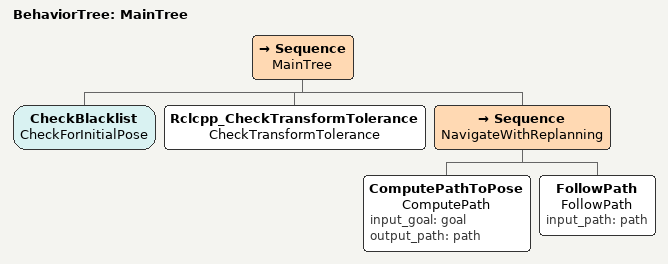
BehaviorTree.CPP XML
<?xml version="1.0"?>
<root main_tree_to_execute="MainTree">
  <BehaviorTree ID="MainTree">
    <Sequence name="MainTree">
      <CheckBlacklist name="CheckForInitialPose"/>
      <Rclcpp_CheckTransformTolerance name="CheckTransformTolerance"/>
      <Sequence name="NavigateWithReplanning">
        <ComputePathToPose name="ComputePath" input_goal="goal" output_path="path"/>
        <FollowPath name="FollowPath" input_path="path"/>
      </Sequence>
    </Sequence>
  </BehaviorTree>
</root>
